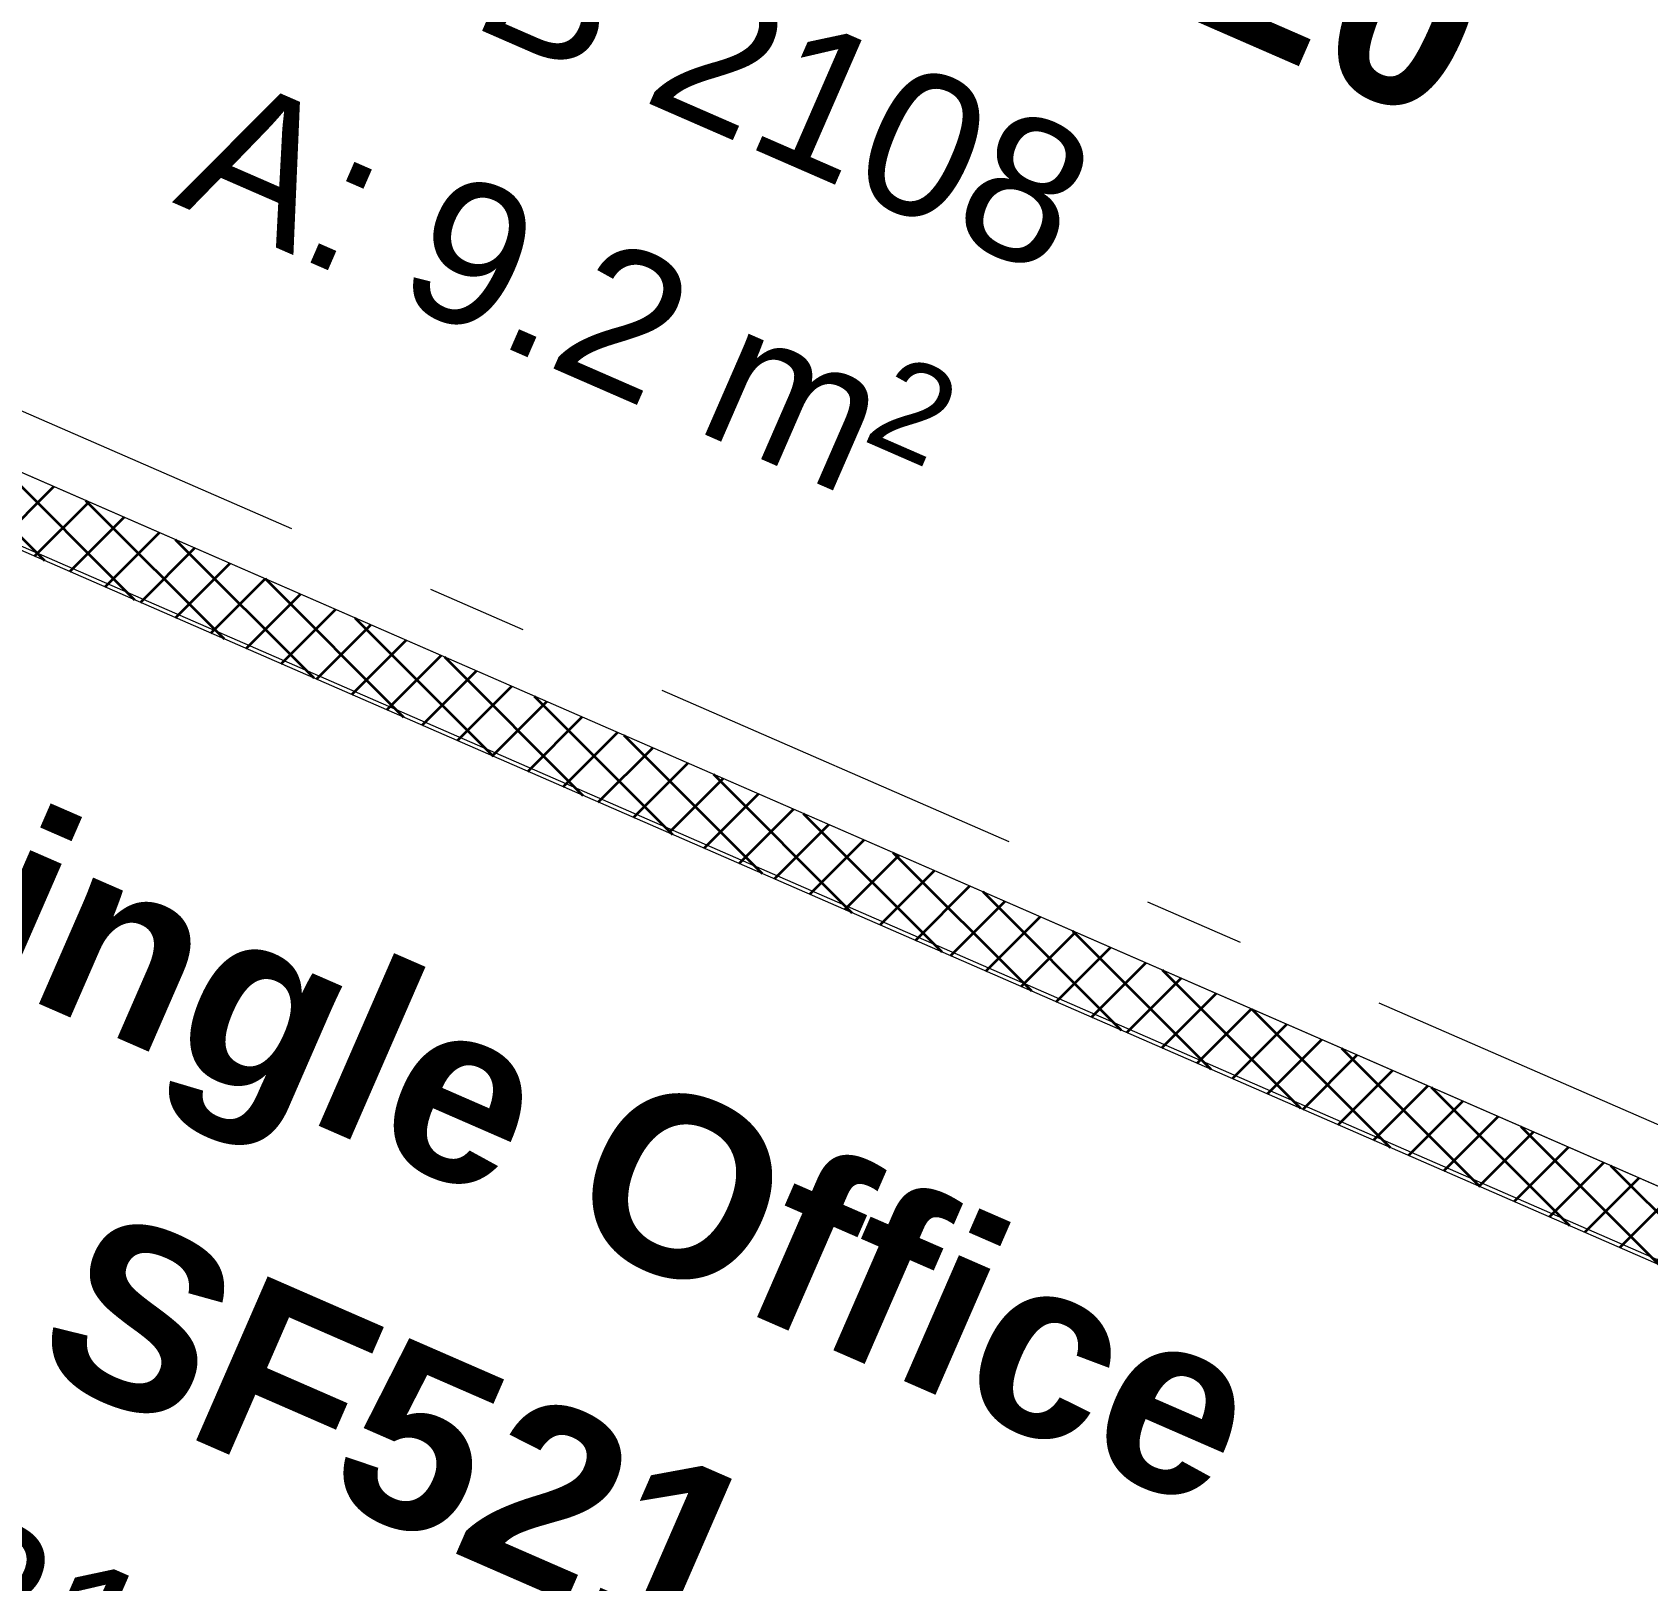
# Model space of a CAD drawing. Header units: millimetres. Extents: x -37281 to 954596, y -59787 to 956680.
# Drawn here: x 1796 to 4054, y -16462 to -14298 of the extents above; entities that cross this region are included whole.
import ezdxf
from ezdxf.enums import TextEntityAlignment as Align

# ---------------------------------------------------------------- set-up
doc = ezdxf.new("R2010")
doc.units = ezdxf.units.MM
doc.header["$MEASUREMENT"] = 0
doc.linetypes.add('Double Dashed', pattern=[1093.611073, 529.166651, -211.666656, 141.111112, -211.666656])
for name, color, linetype in [('New_A-15-MG_Structural_Grid_Phase_2', 7, 'Continuous'), ('New_A-25-M_Wall_Int', 7, 'Continuous'), ('New_A-35-M_FFE-Zone', 7, 'Continuous')]:
    doc.layers.add(name, color=color, linetype=linetype)
doc.layers.add('New_A-15-MG_Structural_Grid_Phase_2_Pen_No__222', color=7, linetype='Continuous', lineweight=13, true_color=0x65af33)
doc.layers.add('New_A-35-M_FFE-Zone_Pen_No__74', color=7, linetype='Continuous', lineweight=20, true_color=0x606060)
for name, color, linetype, lineweight in [('New_A-25-M_Wall_Int_Pen_No__1', 7, 'Continuous', 13), ('New_A-25-M_Wall_Int_Pen_No__155', 5, 'Continuous', 35), ('New_ArchiCAD Zone Stamps_Pen_No__9', 7, 'Continuous', 13)]:
    doc.layers.add(name, color=color, linetype=linetype, lineweight=lineweight)
doc.styles.add('GENERATED_STYLE_2', font='')
doc.styles.add('GENERATED_STYLE_3', font='')
doc.styles.add('GENERATED_STYLE_4', font='')
doc.styles.get('GENERATED_STYLE_2').set_extended_font_data('Arial', bold=True)
doc.styles.get('GENERATED_STYLE_3').set_extended_font_data('Arial')
doc.styles.get('GENERATED_STYLE_4').set_extended_font_data('Swis721 BT')

# ---------------------------------------------------------------- blocks, each defined once
blk = doc.blocks.new('Single Office_INB 2108_13_3', base_point=(3105.6, -14183.8))
at = {"layer": 'New_A-35-M_FFE-Zone_Pen_No__74', "linetype": 'Continuous'}
blk.add_line((997.5, -14571.2), (4755.2, -16209.8), dxfattribs=at)
at = {"layer": 'New_ArchiCAD Zone Stamps_Pen_No__9'}
for tag, height, style, p in [('ROOM_NAME', 250, 'GENERATED_STYLE_2', (2604.4, -13138.5)), ('zoneNameLine2', 250, 'GENERATED_STYLE_2', (2415.9, -13570.7)), ('ROOM_NUMBER', 200, 'GENERATED_STYLE_3', (2227.5, -13991.4)), ('measuredAreaCode', 200, 'GENERATED_STYLE_3', (2070.5, -14351.5)), ('DUMMY_649', 200, 'GENERATED_STYLE_3', (2377.9, -14485.5)), ('DUMMY_650', 200, 'GENERATED_STYLE_3', (2727.4, -14637.9)), ('DUMMY_651', 133.3, 'GENERATED_STYLE_3', (3006.7, -14744.5))]:
    blk.add_attdef(tag, text='', height=height, rotation=336.4404, dxfattribs=dict(at, style=style)).set_placement(p, align=Align.TOP_LEFT)
blk = doc.blocks.new('Single Office_INB 2107_14_3', base_point=(2081.6, -16699.6))
at = {"layer": 'New_A-35-M_FFE-Zone_Pen_No__74', "linetype": 'Continuous'}
blk.add_line((4720.6, -16297.9), (959.7, -14657.9), dxfattribs=at)
at = {"layer": 'New_ArchiCAD Zone Stamps_Pen_No__9'}
for tag, height, style, p in [('ROOM_NAME', 250, 'GENERATED_STYLE_2', (1580.4, -15284.6)), ('zoneNameLine2', 250, 'GENERATED_STYLE_2', (1392, -15716.7)), ('ROOM_NUMBER', 200, 'GENERATED_STYLE_3', (1203.5, -16137.4)), ('measuredAreaCode', 200, 'GENERATED_STYLE_3', (1046.5, -16497.5)), ('DUMMY_649', 200, 'GENERATED_STYLE_3', (1353.9, -16631.6)), ('DUMMY_650', 200, 'GENERATED_STYLE_3', (1703.4, -16784)), ('DUMMY_651', 133.3, 'GENERATED_STYLE_3', (1982.7, -16890.5))]:
    blk.add_attdef(tag, text='', height=height, rotation=336.4404, dxfattribs=dict(at, style=style)).set_placement(p, align=Align.TOP_LEFT)
blk = doc.blocks.new('Wall_116_3', base_point=(905.8, -14531.2))
at = {"layer": 'New_A-25-M_Wall_Int_Pen_No__155', "linetype": 'Continuous'}
h = blk.add_hatch(dxfattribs=at)
h.set_pattern_fill('Grid_5x5_Diagonal_0003', color=256, style=0, pattern_type=2)
h.set_pattern_definition([(45, (0, 0), (-35.35534, 35.35534), []), (135, (0, 0), (35.35534, 35.35534), [])])
h.paths.add_polyline_path([(963.5, -14649.1), (957.5, -14662.9), (4543.9, -16226.7), (4549.9, -16213), (4551.1, -16210.2), (4576.7, -16151.6), (4577.9, -16148.8), (4583.9, -16135.1), (997.5, -14571.2), (991.5, -14585), (990.3, -14587.7), (964.7, -14646.4)])
at = {"layer": 'New_A-25-M_Wall_Int_Pen_No__1', "linetype": 'Continuous', "flags": 128}
for points in [[(4583.9, -16135.1), (997.5, -14571.2)], [(957.5, -14662.9), (4543.9, -16226.7)], [(4577.9, -16148.8), (4583.9, -16135.1)], [(4551.1, -16210.2), (4576.7, -16151.6)], [(4576.7, -16151.6), (4577.9, -16148.8)], [(4549.9, -16213), (4551.1, -16210.2)], [(4543.9, -16226.7), (4549.9, -16213)]]:
    blk.add_lwpolyline(points, dxfattribs=at)
blk = doc.blocks.new('Standard grid marker[50]_3', base_point=(15837, -20956.1))
at = {"layer": 'New_A-15-MG_Structural_Grid_Phase_2_Pen_No__222', "linetype": 'Double Dashed'}
blk.add_line((15190.7, -20674.3), (-13615, -8113.6), dxfattribs=at)
at = {"layer": 'New_A-15-MG_Structural_Grid_Phase_2_Pen_No__222', "style": 'GENERATED_STYLE_4'}
for tag, p in [('AC_MarkerText_1_1', (-14719.7, -7588.5)), ('AC_MarkerText_1_0', (16295.3, -21112.6))]:
    blk.add_attdef(tag, text='', height=350, rotation=336.4404, dxfattribs=at).set_placement(p, align=Align.MIDDLE_CENTER)

msp = doc.modelspace()

# ---------------------------------------------------------------- block references
at = {"layer": 'New_A-15-MG_Structural_Grid_Phase_2', "color": 8, "linetype": 'Continuous', "lineweight": 15}
msp.add_blockref('Standard grid marker[50]_3', (15837, -20956.1), dxfattribs=at)
at = {"layer": 'New_A-25-M_Wall_Int', "color": 250, "lineweight": 50, "true_color": 0x2a2a2a}
msp.add_blockref('Wall_116_3', (905.8, -14531.2), dxfattribs=at)
at = {"layer": 'New_A-35-M_FFE-Zone', "linetype": 'Continuous'}
ref = msp.add_blockref('Single Office_INB 2108_13_3', (3105.6, -14183.8), dxfattribs=at)
ref.add_attrib('ROOM_NUMBER', 'INB 2108', dxfattribs={"layer": 'New_ArchiCAD Zone Stamps_Pen_No__9', "color": 7, "height": 200, "rotation": 336.4404, "style": 'GENERATED_STYLE_3'}).set_placement((2227.5, -13991.4), align=Align.TOP_LEFT)
ref.add_attrib('zoneNameLine2', 'ID. SF520', dxfattribs={"layer": 'New_ArchiCAD Zone Stamps_Pen_No__9', "color": 7, "height": 250, "rotation": 336.4404, "style": 'GENERATED_STYLE_2'}).set_placement((2415.9, -13570.7), align=Align.TOP_LEFT)
ref.add_attrib('measuredAreaCode', 'A: ', dxfattribs={"layer": 'New_ArchiCAD Zone Stamps_Pen_No__9', "color": 7, "height": 200, "rotation": 336.4404, "style": 'GENERATED_STYLE_3'}).set_placement((2070.5, -14351.5), align=Align.TOP_LEFT)
ref.add_attrib('DUMMY_649', '9.2', dxfattribs={"layer": 'New_ArchiCAD Zone Stamps_Pen_No__9', "color": 7, "height": 200, "rotation": 336.4404, "style": 'GENERATED_STYLE_3'}).set_placement((2377.9, -14485.5), align=Align.TOP_LEFT)
ref.add_attrib('DUMMY_650', ' m', dxfattribs={"layer": 'New_ArchiCAD Zone Stamps_Pen_No__9', "color": 7, "height": 200, "rotation": 336.4404, "style": 'GENERATED_STYLE_3'}).set_placement((2727.4, -14637.9), align=Align.TOP_LEFT)
ref.add_attrib('DUMMY_651', '2', dxfattribs={"layer": 'New_ArchiCAD Zone Stamps_Pen_No__9', "color": 7, "height": 133.3, "rotation": 336.4404, "style": 'GENERATED_STYLE_3'}).set_placement((3006.7, -14744.5), align=Align.TOP_LEFT)
ref = msp.add_blockref('Single Office_INB 2107_14_3', (2081.6, -16699.6), dxfattribs=at)
ref.add_attrib('ROOM_NAME', 'Single Office', dxfattribs={"layer": 'New_ArchiCAD Zone Stamps_Pen_No__9', "color": 7, "height": 250, "rotation": 336.4404, "style": 'GENERATED_STYLE_2'}).set_placement((1580.4, -15284.6), align=Align.TOP_LEFT)
ref.add_attrib('ROOM_NUMBER', 'INB 2107', dxfattribs={"layer": 'New_ArchiCAD Zone Stamps_Pen_No__9', "color": 7, "height": 200, "rotation": 336.4404, "style": 'GENERATED_STYLE_3'}).set_placement((1203.5, -16137.4), align=Align.TOP_LEFT)
ref.add_attrib('zoneNameLine2', 'ID. SF521', dxfattribs={"layer": 'New_ArchiCAD Zone Stamps_Pen_No__9', "color": 7, "height": 250, "rotation": 336.4404, "style": 'GENERATED_STYLE_2'}).set_placement((1392, -15716.7), align=Align.TOP_LEFT)

doc.saveas('drawing.dxf')
